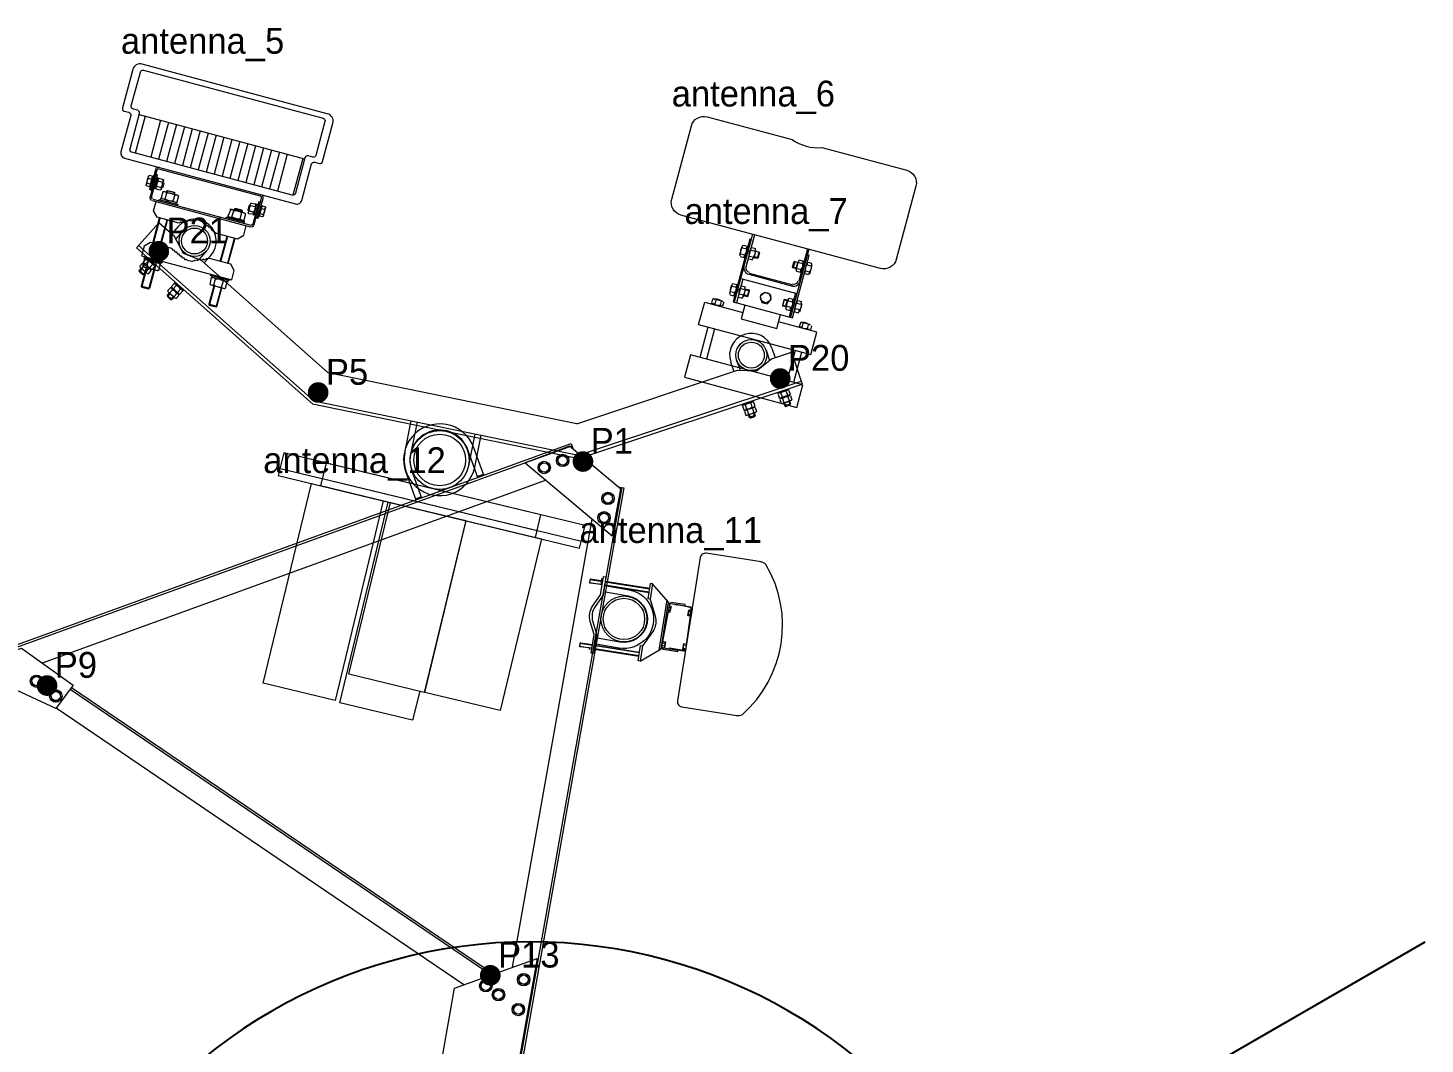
# Model space of a CAD drawing. Header units: millimetres. Extents: x 750177 to 754896, y 114758 to 119506.
# Drawn here: x 752192 to 754896, y 117538 to 119506 of the extents above; entities that cross this region are included whole.
import ezdxf

# ---------------------------------------------------------------- set-up
doc = ezdxf.new("R2010")
doc.units = ezdxf.units.MM
doc.header["$LTSCALE"] = 30
for name, color, linetype in [('ANTENNA_LABELS', 2, 'Continuous'), ('ANTENNA_RADIATION', 1, 'Continuous'), ('VERTEX_LABELS', 7, 'Continuous')]:
    doc.layers.add(name, color=color, linetype=linetype)
for name, color, linetype, lineweight in [('ANTENNAS DISHES', 7, 'Continuous', 5), ('STEELWORK', 7, 'Continuous', 13), ('STEELWORK ANCILLARY', 7, 'Continuous', 5)]:
    doc.layers.add(name, color=color, linetype=linetype, lineweight=lineweight)

msp = doc.modelspace()

# ---------------------------------------------------------------- linework, layer by layer
at = {"layer": 'ANTENNA_RADIATION'}
msp.add_line((753164.3, 116735.6), (754896.3, 117735.6), dxfattribs=at)
msp.add_arc((753164.3, 116735.6), 1000, 30, 150, dxfattribs=at)
at = {"layer": 'ANTENNAS DISHES', "color": 6}
for p, q in [((752407.6, 119337.7), (752727.6, 119252)), ((752419.1, 119334.6), (752399.9, 119263.3)), ((752448.9, 119326.7), (752429.7, 119255.3)), ((752464.2, 119322.5), (752445.1, 119251.2)), ((752479.5, 119318.4), (752460.4, 119247.1)), ((752494.9, 119314.3), (752475.8, 119243)), ((752510.2, 119310.2), (752491.1, 119238.9)), ((752525.5, 119306.1), (752506.4, 119234.7)), ((752540.9, 119302), (752521.8, 119230.6)), ((752556.2, 119297.9), (752537.1, 119226.5)), ((752571.5, 119293.8), (752552.4, 119222.4)), ((752586.9, 119289.7), (752567.8, 119218.3)), ((752602.2, 119285.6), (752583.1, 119214.2)), ((752617.5, 119281.5), (752598.4, 119210.1)), ((752632.9, 119277.4), (752613.8, 119206)), ((752648.2, 119273.2), (752629.1, 119201.9)), ((752663.6, 119269.1), (752644.4, 119197.8)), ((752678.9, 119265), (752659.8, 119193.7)), ((752694.2, 119260.9), (752675.1, 119189.5)), ((752724, 119252.9), (752705, 119181.7)), ((752429, 119202.9), (752422.7, 119204.6)), ((752435.2, 119217.7), (752426.7, 119219.5)), ((752437.7, 119214.2), (752440.7, 119213.4)), ((752441.7, 119203.7), (752439.9, 119202.6)), ((752442.1, 119205), (752440.3, 119204.1)), ((752444.7, 119213.7), (752444.2, 119212.9)), ((752445.3, 119214.4), (752454.2, 119212)), ((752453.2, 119205.1), (752454.1, 119204.9)), ((752453.6, 119206.4), (752454.5, 119206.2)), ((752429.7, 119197), (752421.4, 119199.7)), ((752428.2, 119178.8), (752428.2, 119176.1)), ((752434.1, 119174.1), (752623.7, 119123.3)), ((752439.9, 119194.2), (752448.8, 119191.8)), ((752441.2, 119199.2), (752450.1, 119196.8)), ((752453.1, 119188.4), (752449.8, 119176.2)), ((752451, 119175.2), (752449.8, 119176.2)), ((752449.8, 119176.2), (752451.6, 119174.5)), ((752451.8, 119196.4), (752450.9, 119196.6)), ((752452.1, 119174.3), (752451, 119175.2)), ((752451.3, 119197.9), (752452.2, 119197.7)), ((752455.5, 119189), (752453.1, 119188.4)), ((752454.8, 119173.9), (752453.4, 119174)), ((752456.2, 119173.8), (752454.8, 119173.9)), ((752455.5, 119189), (752482.1, 119181.9)), ((752457.6, 119174.2), (752456.2, 119173.8)), ((752459.9, 119172.8), (752457.6, 119174.2)), ((752462.3, 119171.9), (752459.9, 119172.8)), ((752460.5, 119187.7), (752461.1, 119190.1)), ((752461.8, 119187.4), (752462.4, 119189.7)), ((752476.2, 119182.2), (752472.9, 119170)), ((752474.9, 119183.8), (752475.5, 119186.2)), ((752476.1, 119183.5), (752476.7, 119185.9)), ((752483.8, 119180.2), (752480.5, 119168)), ((752481.5, 119181.8), (752482.8, 119181.2)), ((752483.8, 119180.2), (752482.1, 119181.9)), ((752482.8, 119181.2), (752483.8, 119180.2)), ((752463.5, 119171.3), (752460.6, 119169.4)), ((752464.8, 119170.9), (752462.3, 119171.9)), ((752465.9, 119170.7), (752463, 119168.8)), ((752582.8, 119153.7), (752585.2, 119154.3)), ((752592.3, 119152.4), (752592.9, 119154.8)), ((752605.5, 119148.8), (752606.1, 119151.2)), ((752618.5, 119151.7), (752629, 119148.9)), ((752619.8, 119152.8), (752618.9, 119153)), ((752621.7, 119160), (752620.8, 119160.2)), ((752622.6, 119163.1), (752622.8, 119164)), ((752622.7, 119162.2), (752622.6, 119163.1)), ((752622.9, 119161.3), (752622.7, 119162.2)), ((752631.7, 119159), (752622.9, 119161.3)), ((752624.3, 119166.4), (752623.1, 119165.3)), ((752631.1, 119153), (752632, 119151.2)), ((752631.5, 119155.5), (752631.3, 119153.8)), ((752631.4, 119154.3), (752632.4, 119152.6)), ((752631.8, 119157.3), (752631.5, 119155.5)), ((752631.7, 119159), (752631.8, 119157.3)), ((752633.6, 119162.5), (752633.1, 119164.1)), ((752639.6, 119160.1), (752636.8, 119160.8)), ((752641.6, 119145.9), (752647.7, 119144.3)), ((752644.2, 119155.8), (752650.4, 119154.1)), ((752647.5, 119140.4), (752652.2, 119157.7)), ((752648.7, 119145.9), (752647.7, 119144.3)), ((752651.8, 119156.4), (752651.5, 119155.7)), ((752651.7, 119159.2), (752652, 119158.3)), ((752652.2, 119157.7), (752651.7, 119159.2)), ((752652, 119157.5), (752651.8, 119156.4)), ((752652, 119158.3), (752652, 119157.5)), ((752433.9, 119088.5), (752447, 119137.5)), ((752435.2, 119088.2), (752448.3, 119137.1)), ((752448.3, 119084.7), (752461.5, 119133.6)), ((752449.5, 119084.4), (752462.6, 119133.3)), ((752495, 119129.4), (752494.8, 119130.7)), ((752500.8, 119130.1), (752500.8, 119131.6)), ((752512.8, 119131.8), (752512.6, 119133.4)), ((752518.8, 119132.7), (752518.5, 119134.2)), ((752581.3, 119139.7), (752579.5, 119141.5)), ((752593.5, 119136.5), (752595, 119133.4)), ((752595.7, 119135.9), (752597.3, 119132.8)), ((752628.9, 119144.8), (752627.7, 119143.9)), ((752627.7, 119143.9), (752628.4, 119144.5)), ((752628.4, 119144.5), (752628.7, 119145.3)), ((752647.5, 119140.4), (752646.4, 119139.4)), ((752647.1, 119139.9), (752646.4, 119139.4)), ((752647.5, 119140.7), (752647.1, 119139.9)), ((752647.9, 119141.7), (752647.5, 119140.7)), ((752647.7, 119144.3), (752648, 119143.4)), ((752648, 119142.5), (752647.9, 119141.7)), ((752648, 119143.4), (752648, 119142.5)), ((752547.5, 119115.3), (752548.5, 119116.4)), ((752552.2, 119111.4), (752553.2, 119112.6)), ((752564.5, 119053.5), (752577.6, 119102.5)), ((752565.7, 119053.2), (752578.8, 119102.2)), ((752578.9, 119049.7), (752592.1, 119098.6)), ((752580, 119049.4), (752593.1, 119098.3)), ((752421.3, 119041.3), (752411.6, 119005.3)), ((752422.6, 119041), (752412.9, 119004.9)), ((752414.5, 119044.4), (752417.8, 119056.6)), ((752416.3, 119042.7), (752414.5, 119044.4)), ((752416.3, 119042.7), (752442.9, 119035.5)), ((752420.2, 119057.2), (752417.8, 119056.6)), ((752417.8, 119056.6), (752419.3, 119056.9)), ((752419.3, 119056.9), (752420.6, 119056.8)), ((752420.6, 119056.8), (752422, 119056.7)), ((752422, 119056.7), (752423.3, 119056.1)), ((752423.3, 119056.1), (752424.5, 119055.4)), ((752424.5, 119055.4), (752425.5, 119054.4)), ((752432, 119053.8), (752430.5, 119057)), ((752432.1, 119038.4), (752434.8, 119038.3)), ((752434.4, 119053.1), (752432.9, 119056.3)), ((752433.4, 119053.7), (752436, 119052.7)), ((752434.8, 119038.3), (752437.6, 119038.2)), ((752436, 119052.7), (752438.4, 119051.8)), ((752437.6, 119038.2), (752440.8, 119050.3)), ((752438.4, 119051.8), (752440.8, 119050.3)), ((752445.2, 119036.2), (752448.5, 119048.4)), ((752446.8, 119050.1), (752448.5, 119048.4)), ((752448.5, 119048.4), (752447.4, 119049.4)), ((752514.3, 119055), (752514.5, 119053.7)), ((752520.3, 119056), (752520.5, 119054.4)), ((752538, 119058.5), (752538.3, 119057)), ((752435.7, 119037.5), (752426, 119001.4)), ((752436.9, 119037.2), (752427.2, 119001.1)), ((752445.2, 119036.2), (752442.9, 119035.5)), ((752562, 119018.9), (752564.9, 119021)), ((752563.1, 119018.9), (752565.5, 119018)), ((752564.2, 119018.3), (752567.2, 119020.4)), ((752565.5, 119018), (752568.1, 119017)), ((752568.1, 119017), (752570.4, 119015.6)), ((752575.8, 119015.3), (752577.1, 119014.6)), ((752577.1, 119014.6), (752578, 119013.7)), ((752551.9, 119006.3), (752542.2, 118970.3)), ((752553, 119006), (752543.4, 118970)), ((752544.2, 119009.7), (752545.1, 119008.7)), ((752566.3, 119002.5), (752556.6, 118966.4)), ((753280, 118430.5), (753279.2, 118431.6)), ((753280.1, 118437.5), (753304.4, 118433.7)), ((753281.3, 118438.4), (753304.6, 118434.7)), ((753301.7, 118438.7), (753303.7, 118438.3)), ((753301.8, 118427.6), (753303.8, 118439.4)), ((753308.3, 118426), (753394.4, 118412.4)), ((753308.4, 118427), (753394.5, 118413.4)), ((753309.4, 118432.9), (753395.4, 118419.3)), ((753309.5, 118433.9), (753395.6, 118420.3)), ((753447.2, 118387), (753447.5, 118388.9)), ((753260.5, 118307), (753259.7, 118308.1)), ((753260.6, 118314.1), (753284.9, 118310.2)), ((753261.8, 118314.9), (753285.1, 118311.2)), ((753289.9, 118309.4), (753375.9, 118295.8)), ((753290, 118310.4), (753376.1, 118296.8)), ((753277.6, 118302.9), (753279.6, 118302.6)), ((753288.8, 118302.5), (753374.8, 118288.9)), ((753288.9, 118303.5), (753375, 118289.9))]:
    msp.add_line(p, q, dxfattribs=at)
for points in [[(752782.3, 119321.2, 0.414214), (752771.6, 119339.5), (752413.3, 119435.6, 0.414214), (752394.9, 119425), (752375, 119350.6, 0.414214), (752378.5, 119344.5), (752387.5, 119342.1, -0.414214), (752391.1, 119335.9), (752372.2, 119265.4, 0.414214), (752379.3, 119253.2), (752709.9, 119164.6, 0.414214), (752722.2, 119171.6), (752741.1, 119242.2, -0.414214), (752747.2, 119245.7), (752756.2, 119243.3, 0.414214), (752762.3, 119246.8)], [(752408.2, 119339.8, 0.414214), (752404.7, 119346), (752395.6, 119348.4, -0.414214), (752392.1, 119354.5), (752409.7, 119420.2, -0.414214), (752415.8, 119423.8), (752763.6, 119330.6, -0.414214), (752767.1, 119324.5), (752749.5, 119258.8, -0.414214), (752743.4, 119255.2), (752734.3, 119257.6, 0.414214), (752728.2, 119254.1), (752709.8, 119185.4, -0.414214), (752703.7, 119181.9), (752393.3, 119265, -0.414214), (752389.8, 119271.2)], [(753300.3, 118407.6), (753305.9, 118443.1), (753310.9, 118442.3), (753305.3, 118406.9), (753290.1, 118385, 0.226827), (753285.3, 118355.2), (753293.1, 118329.7), (753287.4, 118294.1), (753282.5, 118294.9), (753288.1, 118330.5), (753280.4, 118355.9, -0.226827), (753285.2, 118385.8)]]:
    msp.add_lwpolyline(points, format="xyb", close=True, dxfattribs=at)
at = {"layer": 'ANTENNAS DISHES', "color": 1}
msp.add_lwpolyline([(753729, 119273.9), (753893.2, 119229.9, -0.414214), (753910.9, 119199.3), (753872.8, 119057.3, -0.414214), (753842.2, 119039.6), (753455.9, 119143.1, -0.414214), (753438.2, 119173.7), (753476.2, 119315.7, -0.414214), (753506.8, 119333.4), (753671.1, 119289.4, 0.175548)], format="xyb", close=True, dxfattribs=at)
at = {"layer": 'ANTENNAS DISHES', "color": 6}
for points in [[(752638.2, 119141.1), (752640, 119140.6), (752645.5, 119161.3), (752643.7, 119161.8), (752636.9, 119136.5), (752633.9, 119137.3), (752644.3, 119175.9, 0.414214), (752642.1, 119179.6), (752445.5, 119232.3, 0.414214), (752441.8, 119230.2), (752431.4, 119191.6), (752428.4, 119192.4), (752433.1, 119218.2), (752427.6, 119197.5), (752429.7, 119197)], [(752446.2, 119235.2, 0.414214), (752438.9, 119231), (752428.5, 119192.3), (752431.4, 119191.6)], [(752636.8, 119136.5), (752647.2, 119175.2, 0.414214), (752642.9, 119182.5)], [(753611.3, 118471.3), (753504.6, 118488.1, 0.414214), (753493.2, 118479.8), (753449.3, 118202.2, 0.414214), (753457.6, 118190.8), (753564.3, 118173.9)], [(753563, 118174.2, 0.155005), (753574.6, 118175.5, 0.360111), (753620.6, 118466.6, 0.155005), (753609.9, 118471.5)], [(753396.4, 118399.4), (753406.2, 118366.6, -0.226827), (753401.6, 118336.8), (753381.9, 118308.6)], [(753435.9, 118391.1, 0.414214), (753433.6, 118389.4), (753418.5, 118306.9, 0.416882), (753421.8, 118302.4), (753450, 118297.9), (753450.3, 118299.9), (753422.2, 118304.3, -0.414214), (753420.5, 118306.6)], [(753431.6, 118389.7, -0.414214), (753435.9, 118391.1), (753464.1, 118386.6), (753464.4, 118388.6), (753436.2, 118393)], [(753474, 118382.8), (753447.5, 118388.9), (753474.3, 118384.7, -0.414214), (753477.5, 118380.3), (753465, 118301.7)], [(753432.6, 118383.4), (753436.2, 118382.8, -0.146902), (753435.2, 118377.1), (753431.7, 118377.6)], [(753433.1, 118386.3), (753436.6, 118385.7, -0.293804), (753436.2, 118382.8)], [(753474, 118382.8, -0.414214), (753475.6, 118380.6), (753465, 118301.7, -0.416882), (753460.7, 118298.6), (753433.9, 118302.8), (753434.2, 118304.7), (753461, 118300.4, 0.414214), (753463.2, 118302)], [(753474.7, 118374.9), (753471.3, 118375.5, 0.146902), (753470.5, 118370), (753473.8, 118369.5)], [(753475.1, 118377.7), (753471.8, 118378.2, 0.293804), (753471.3, 118375.5)], [(753420.4, 118305.8), (753423.9, 118305.3, 0.293804), (753424.3, 118308.1), (753420.8, 118308.7)], [(753421.7, 118314.5), (753425.3, 118313.9, 0.293804), (753425.7, 118316.8)], [(753464.3, 118309.4), (753461, 118310, -0.293804), (753461.4, 118312.7)], [(753463, 118301.2), (753459.7, 118301.8, -0.293804), (753460.1, 118304.5), (753463.5, 118304)]]:
    msp.add_lwpolyline(points, format="xyb", dxfattribs=at)
for points in [[(752421.4, 119199.7), (752421.3, 119200.5), (752421.1, 119201.3), (752425.7, 119218.4), (752426.7, 119219.5), (752426.2, 119218.8), (752425.6, 119218.1)], [(752421.4, 119202.4), (752421.6, 119203.2), (752422.2, 119203.9), (752422.7, 119204.6), (752422.9, 119206.4), (752422.9, 119208)], [(752423.8, 119211.3), (752424.7, 119212.9), (752425.3, 119214.4), (752431.6, 119212.7)], [(752425.3, 119214.4), (752425.3, 119215.3), (752425.1, 119216.3)], [(752433.2, 119174.4), (752431.2, 119178), (752442.7, 119221.1), (752439.7, 119221.9), (752428.2, 119176.1), (752429.3, 119173.6), (752431.5, 119171.9)], [(752443.5, 119215.2), (752444.7, 119214.8), (752439.2, 119194.4), (752438, 119194.7)], [(752441.5, 119202.8), (752441.3, 119201), (752441.2, 119199.2), (752440.1, 119197.8), (752439.6, 119196), (752439.9, 119194.2), (752439.5, 119195.6)], [(752443.9, 119209.3), (752443.1, 119207.8), (752442.4, 119206.2)], [(752443.7, 119211), (752443.7, 119210.2), (752443.9, 119209.3), (752452.8, 119206.9)], [(752451, 119198.4), (752450.3, 119194.1), (752450.4, 119195.1), (752450.3, 119195.9), (752450.1, 119196.8), (752451, 119198.4), (752451.7, 119200), (752452.3, 119201.7), (752452.6, 119203.5), (752452.8, 119205.2), (752452.8, 119206.9), (752453.4, 119207.6), (752453.9, 119208.3), (752454.2, 119212), (752454.4, 119211.1), (752454.4, 119210.1), (752454.3, 119209.2), (752453.9, 119208.3), (752449.9, 119192.8), (752448.8, 119191.8), (752449.4, 119192.5), (752449.9, 119193.2)], [(752445.8, 119171), (752446.4, 119173.2), (752482.3, 119163.6), (752481.7, 119161.4)], [(752480.4, 119164.1), (752481.1, 119166.6), (752448.6, 119175.3), (752447.9, 119172.8)], [(752453.1, 119188.4), (752454.6, 119188.7), (752456, 119188.6), (752457.3, 119188.6), (752458.6, 119187.9), (752459.8, 119187.3), (752460.8, 119186.4)], [(752457.6, 119174.2), (752460.8, 119186.4), (752463.5, 119186.3), (752466.1, 119185.9), (752468.7, 119185.5), (752471.3, 119184.5), (752473.7, 119183.6), (752476.2, 119182.2), (752477.5, 119182.6), (752481.5, 119181.8), (752478.9, 119182.5), (752477.5, 119182.6)], [(752432.4, 119171.5), (752622.5, 119120.5), (752626.6, 119120.7), (752628.9, 119122.3), (752630.1, 119124.7), (752641.7, 119167.8)], [(752506.6, 119132.5), (752500.8, 119131.6), (752494.8, 119130.7), (752489, 119128.4), (752488.8, 119129.8), (752483.9, 119127.6), (752442.3, 119138.8), (752435.2, 119151.1), (752440.1, 119169.4)], [(752476.3, 119167.9), (752475.1, 119168.5), (752473.9, 119169.1), (752472.9, 119170), (752470.1, 119170.1), (752464.8, 119170.9)], [(752478.2, 119167.4), (752480.5, 119168), (752479.1, 119167.7), (752477.7, 119167.5)], [(752581.7, 119139.6), (752580.4, 119140.5), (752579.5, 119141.5), (752585.2, 119154.3), (752611.5, 119147.2), (752613.3, 119145.5), (752610.1, 119133.3), (752607.6, 119132.7)], [(752607.4, 119132.7), (752605.9, 119133.1), (752604.6, 119133.8), (752603.5, 119134.4), (752602.5, 119135.3), (752599.8, 119135.3), (752597.1, 119135.8), (752594.5, 119136.2), (752592, 119137.2), (752589.4, 119138.1), (752587.1, 119139.4), (752590.4, 119151.6), (752589.4, 119152.6), (752588.3, 119153.2), (752586.9, 119153.8), (752582.8, 119153.7), (752585.5, 119153.9), (752586.9, 119153.8)], [(752605.7, 119147.5), (752603.4, 119148.8), (752600.9, 119149.8), (752598.4, 119150.7), (752595.7, 119151.2), (752593, 119151.6), (752590.4, 119151.6)], [(752591.1, 119152.7), (752591.7, 119155.1), (752607.3, 119150.9)], [(752606.6, 119148.6), (752607.2, 119150.9), (752606.4, 119152.3), (752593.2, 119155.8), (752591.7, 119155.1)], [(752613.3, 119145.5), (752612.5, 119146.4), (752611.1, 119147.1), (752609.8, 119147.7), (752608.3, 119147.8), (752607.1, 119147.9), (752605.7, 119147.5), (752602.5, 119135.3)], [(752622.1, 119161.3), (752621.1, 119161.5), (752619.5, 119160.6), (752617.5, 119153.4), (752618.5, 119151.7), (752621.1, 119161.5)], [(752631.7, 119159), (752632.4, 119159.6), (752632.8, 119160.4), (752633.3, 119162.2), (752633.3, 119161.2), (752633.4, 119163.2), (752633.1, 119164.1), (752623.1, 119165.3), (752618.4, 119147.6), (752618.9, 119146.2), (752628.7, 119145.3), (752629.2, 119146.1), (752629.2, 119147.1), (752629.3, 119148), (752629, 119148.9)], [(752618.9, 119146.2), (752618.5, 119148)], [(752619, 119149.9), (752620.2, 119151.2)], [(752631.3, 119153.8), (752630, 119150.4), (752629, 119148.9), (752620.2, 119151.2), (752620.3, 119154.9)], [(752621.2, 119158.3), (752622.1, 119159.9), (752622.9, 119161.3)], [(752623, 119165), (752623.7, 119165.8), (752624.3, 119166.4)], [(752641.9, 119167.8), (752638.9, 119168.6), (752627.4, 119125.4), (752626, 119123.5), (752623.6, 119123.4)], [(752635.1, 119163.8), (752634.1, 119164.1), (752628.6, 119143.7), (752629.6, 119143.4)], [(752646.4, 119139.4), (752640.3, 119141.1), (752645.6, 119160.9), (752651.7, 119159.2)], [(752650.5, 119152.4), (752650.4, 119154.1), (752651.5, 119155.7), (752650.5, 119152.4), (752650.1, 119150.7), (752649.8, 119149.1), (752648.7, 119145.9)], [(752538.2, 119122.6), (752534.3, 119127.6), (752533.4, 119126.3), (752529.5, 119131.3), (752528.8, 119130.1), (752523.9, 119132.3), (752518.5, 119134.2), (752512.6, 119133.4), (752506.9, 119131), (752506.6, 119132.5)], [(752538.2, 119122.6), (752539.1, 119123.8), (752542.9, 119118.8), (752543.9, 119120.1), (752547.5, 119115.3), (752552.2, 119111.4), (752556.4, 119108.2), (752597.7, 119097.1), (752609.9, 119104.3), (752614.8, 119122.6)], [(752611.1, 119126.7), (752611.7, 119128.9), (752575.9, 119138.5), (752575.3, 119136.3)], [(752577.6, 119138.1), (752578.3, 119140.5), (752610.8, 119131.8), (752610.1, 119129.3)], [(752583, 119139.3), (752584.5, 119139.2), (752585.8, 119139.1), (752587.1, 119139.4)], [(752610.1, 119133.3), (752608.8, 119132.9), (752607.3, 119132.8)], [(752488, 119063.1), (752484.2, 119068), (752483.5, 119066.8), (752479.6, 119071.8), (752478.7, 119070.5), (752474.8, 119075.5), (752474, 119074.3), (752470.8, 119078.7), (752429.2, 119089.8), (752416.9, 119082.8), (752412, 119064.5), (752586.7, 119017.7), (752591.6, 119036)], [(752414.5, 119044.4), (752415.6, 119043.4), (752416.8, 119042.5), (752419.6, 119041.8)], [(752416.9, 119063.2), (752416.2, 119060.8), (752452.2, 119051.2), (752452.8, 119053.5)], [(752450.3, 119051.7), (752449.7, 119049.3), (752417.2, 119058), (752417.8, 119060.4)], [(752419.4, 119041.8), (752420.9, 119042), (752422.2, 119042.3), (752425.5, 119054.4), (752428.2, 119054.5), (752433.4, 119053.7)], [(752422.2, 119042.3), (752424.6, 119041), (752426.9, 119039.8), (752429.7, 119039.1)], [(752437.6, 119038.2), (752438.6, 119037.3), (752439.8, 119036.4), (752442.4, 119035.7)], [(752443.6, 119050.7), (752444.8, 119050.6), (752447.4, 119049.4), (752443.6, 119050.7), (752442.2, 119050.6), (752440.8, 119050.3)], [(752591.6, 119036), (752584.6, 119048.2), (752543.3, 119059.2), (752538, 119058.5), (752532.3, 119056.1), (752532.1, 119057.7), (752526.5, 119055.3), (752526.3, 119056.8), (752520.3, 119056), (752514.3, 119055), (752508.5, 119052.7), (752508.4, 119054.1), (752503.1, 119054.5), (752498.5, 119056.8), (752497.5, 119055.6), (752493.7, 119060.6), (752492.8, 119059.6), (752489, 119064.4), (752488, 119063.1)], [(752442.4, 119035.7), (752443.8, 119035.8), (752445.2, 119036.2)], [(752546.4, 119007.8), (752545.1, 119008.7), (752547.5, 119021.9), (752549.9, 119022.5)], [(752582.2, 119018.9), (752581.6, 119016.5), (752545.8, 119026.1), (752546.4, 119028.5)], [(752547.5, 119025.6), (752546.9, 119023.3), (752579.4, 119014.6), (752580, 119016.9)], [(752547.5, 119021.9), (752548.7, 119022.2), (752550.2, 119022.1), (752551.6, 119022), (752552.9, 119021.4), (752554, 119020.7), (752555, 119019.7)], [(752556.6, 119005.1), (752554.1, 119006.3), (752551.8, 119007.6), (752555, 119019.7), (752557.7, 119019.8), (752563.1, 119018.9)], [(752561.7, 119003.7), (752564.5, 119003.5), (752567.1, 119003.5), (752570.4, 119015.6), (752571.7, 119015.9), (752575.8, 119015.3), (752573, 119016), (752571.7, 119015.9)], [(752567.1, 119003.5), (752568.1, 119002.5), (752569.2, 119001.7), (752571.9, 119001), (752573.5, 119001.1), (752574.7, 119001.5), (752578, 119013.7), (752576.2, 119015.4)], [(752557.8, 118966.1), (752542.2, 118970.3), (752543, 118968.7), (752556.3, 118965.1), (752557.7, 118966.2), (752567.3, 119002.2)], [(752544.2, 119009.7), (752546, 119007.9), (752572.3, 119000.9), (752574.7, 119001.5)], [(752551.8, 119007.6), (752550.4, 119007.3), (752549.1, 119007.1)], [(753377.2, 118278.9), (753417.9, 118303), (753432.2, 118393.7), (753401, 118429.1), (753397.1, 118429.7)], [(753428.6, 118397.8), (753413.1, 118300.2)], [(753431.3, 118374.7), (753434.8, 118374.2), (753435.3, 118374.5), (753437, 118385.2), (753436.6, 118385.7)], [(753473.4, 118366.7), (753470, 118367.2), (753469.7, 118367.7), (753471.3, 118377.9), (753471.8, 118378.2)], [(753422.2, 118317.3), (753425.7, 118316.8), (753426.1, 118316.3), (753424.4, 118305.6), (753423.9, 118305.3)], [(753464.8, 118312.2), (753461.4, 118312.7), (753461, 118312.4), (753459.4, 118302.2), (753459.7, 118301.8)]]:
    msp.add_lwpolyline(points, dxfattribs=at)
for points in [[(752441.5, 119216), (752435.9, 119195.3), (752437.8, 119194.8), (752443.3, 119215.5)], [(752444.3, 119213.3), (752445.3, 119214.4), (752444.7, 119213.7)], [(752454.5, 119206.2), (752455.3, 119204.6), (752453.4, 119197.3), (752451.8, 119196.4)], [(752461.1, 119190.1), (752462.7, 119190.8), (752475.8, 119187.3), (752476.7, 119185.9)], [(752637.4, 119163.5), (752631.9, 119142.8), (752629.8, 119143.3), (752635.3, 119164.1)], [(752411.6, 119005.3), (752412.6, 119003.6), (752425.7, 119000.1), (752427.2, 119001.1)], [(753281.3, 118438.4), (753280.1, 118437.5), (753279.2, 118431.6), (753303.5, 118427.8), (753280, 118430.5)], [(753401, 118429.1), (753396.4, 118399.4), (753392.4, 118400), (753397.1, 118429.7)], [(753261.8, 118314.9), (753260.6, 118314.1), (753259.7, 118308.1), (753284, 118304.3), (753260.5, 118307)], [(753373.4, 118279.5), (753378, 118309.2), (753381.9, 118308.6), (753377.2, 118278.9)]]:
    msp.add_lwpolyline(points, close=True, dxfattribs=at)
at = {"layer": 'ANTENNAS DISHES', "color": 2}
for points in [[(753592, 119095.7), (753589.4, 119096.4), (753556.9, 118974.9), (753671.9, 118944.1), (753704.5, 119065.6), (753700.6, 119066.6)], [(753594.7, 119105.9), (753559.4, 118974.3)], [(753570.3, 119065.9), (753574.7, 119082.5)], [(753575.3, 119079.6), (753583, 119077.5)], [(753592, 119075.1), (753599.6, 119073.1)], [(753597.1, 119058.7), (753601.6, 119075.3)], [(753605.8, 119060.5), (753608.6, 119070.7), (753600.9, 119072.8)], [(753604.2, 119059.5), (753607.3, 119071)], [(753703.4, 119076.8), (753668.1, 118945.1)], [(753700.8, 119077.5), (753684, 119014.9)], [(753570.9, 119063), (753578.6, 119060.9)], [(753587.5, 119058.5), (753595.2, 119056.5)], [(753597.8, 119061.2), (753604.2, 119059.5), (753605.8, 119060.5), (753598.2, 119062.5)], [(753676.3, 119052.5), (753673.2, 119041), (753672.3, 119042.7), (753675, 119052.9)], [(753679.6, 119039.3), (753673.2, 119041)], [(753682.7, 119050.8), (753675, 119052.9)], [(753678.9, 119036.8), (753683.4, 119053.4)], [(753691.7, 119048.4), (753684, 119050.5)], [(753708.3, 119044), (753700.6, 119046)], [(753705.8, 119029.6), (753710.2, 119046.2)], [(753575.6, 119019.2), (753563.3, 118973.2)], [(753571.8, 119020.3), (753680.4, 118991.2)], [(753588.3, 119030.9), (753672.7, 119008.3)], [(753687.2, 119031.8), (753679.5, 119033.9)], [(753703.8, 119027.4), (753696.2, 119029.4)], [(753550.4, 118991.7), (753554.9, 119008.4)], [(753551, 118988.8), (753558.7, 118986.8)], [(753555.5, 119005.5), (753563.1, 119003.4)], [(753560.6, 118989), (753565.1, 119005.6)], [(753567.6, 118984.4), (753575.3, 118982.3)], [(753572.1, 119001), (753579.8, 118999)], [(753577.3, 118984.5), (753581.7, 119001.2)], [(753578, 118987.1), (753584.3, 118985.4), (753586, 118986.3), (753578.3, 118988.4)], [(753581, 118998.6), (753588.7, 118996.6)], [(753581.4, 118999.9), (753587.8, 118998.2)], [(753586, 118986.3), (753588.7, 118996.6), (753587.8, 118998.2), (753584.3, 118985.4)], [(753677.9, 118991.8), (753665.5, 118945.8)], [(753490.3, 118931.1), (753502, 118974.6), (753576.1, 118954.7)], [(753520.1, 118980.7), (753536.7, 118976.2)], [(753523.6, 118978.4), (753521.5, 118970.7)], [(753538.9, 118974.3), (753536.8, 118966.6)], [(753579.9, 118968.8), (753572.7, 118941.9), (753641.7, 118923.4), (753648.9, 118950.3)], [(753659.8, 118965.2), (753653.4, 118966.9)], [(753662.8, 118976.7), (753655.2, 118978.7)], [(753659.1, 118962.6), (753663.5, 118979.2)], [(753667.3, 118957.7), (753659.7, 118959.7)], [(753671.8, 118974.3), (753664.1, 118976.3)], [(753688.4, 118969.8), (753680.7, 118971.9)], [(753685.9, 118955.4), (753690.4, 118972.1)], [(753490.3, 118931.1), (753707.6, 118872.9), (753719.3, 118916.4), (753645.1, 118936.2)], [(753684, 118953.2), (753676.3, 118955.3)], [(753705.4, 118931), (753690.1, 118935.1)], [(753692.3, 118933.2), (753690.2, 118925.5)], [(753508.2, 118926.3), (753492.5, 118867.6)], [(753521, 118922.9), (753505.3, 118864.1)], [(753708.9, 118928.7), (753706.9, 118921.1)], [(753677, 118881.1), (753661.2, 118822.3)], [(753689.7, 118877.7), (753674, 118818.9)], [(753474.6, 118872.4), (753462.9, 118828.9), (753680.3, 118770.7), (753691.9, 118814.1), (753474.6, 118872.4)]]:
    msp.add_lwpolyline(points, dxfattribs=at)
for points in [[(753598.6, 119104.9), (753581.8, 119042.3, 0.414213), (753588, 119032.4)], [(753570.9, 119063.9, -0.444421), (753572.3, 119068.1), (753579.9, 119066)], [(753575.3, 119080.5, -0.444421), (753576.7, 119084.7), (753584.4, 119082.7)], [(753591.9, 119076, -0.444421), (753593.3, 119080.3), (753601, 119078.2)], [(753578.1, 119043.9, 0.414214), (753587.6, 119028.4), (753672, 119005.7, 0.414214), (753686.8, 119014.8)], [(753587.5, 119059.4, -0.444421), (753588.9, 119063.6), (753596.5, 119061.6)], [(753683, 119052, 0.222243), (753680, 119040.6), (753672.3, 119042.7)], [(753688.6, 119036.9), (753680.9, 119039, 0.444421), (753679.5, 119034.8)], [(753693, 119053.5), (753685.4, 119055.6, 0.444421), (753684, 119051.4)], [(753709.6, 119049.1), (753702, 119051.1, 0.444421), (753700.6, 119046.9)], [(753555.5, 119006.3, -0.444421), (753556.8, 119010.6), (753564.5, 119008.5)], [(753705.2, 119032.5), (753697.5, 119034.5, 0.444421), (753696.2, 119030.3)], [(753552.7, 118995.2), (753560.4, 118993.2, 0.222243), (753563.5, 119004.6)], [(753569.3, 118990.8), (753577, 118988.7, 0.222243), (753580.1, 119000.2)], [(753572.1, 119001.9, -0.444421), (753573.5, 119006.1), (753581.1, 119004.1)], [(753521.5, 118979.2, 0.444421), (753517.2, 118980.1), (753515.1, 118972.4)], [(753538.1, 118974.7, 0.444421), (753533.8, 118975.6), (753531.7, 118968, -0.222243), (753520.3, 118971)], [(753652.4, 118968.5), (753660.1, 118966.5, -0.222243), (753663.2, 118978), (753656.8, 118979.7)], [(753672.1, 118975.5, -0.222243), (753669.1, 118964.1), (753661.4, 118966.1)], [(753673.2, 118979.4), (753665.5, 118981.5, 0.444421), (753664.1, 118977.2)], [(753688.7, 118971, -0.222243), (753685.7, 118959.6), (753678, 118961.7)], [(753689.8, 118975), (753682.1, 118977, 0.444421), (753680.7, 118972.8)], [(753691.5, 118933.6, 0.444421), (753687.2, 118934.5), (753685.1, 118926.9)], [(753706.9, 118929.5, 0.444421), (753702.5, 118930.4), (753700.5, 118922.8, -0.222243), (753689, 118925.8)]]:
    msp.add_lwpolyline(points, format="xyb", dxfattribs=at)
for points in [[(753617.9, 118992.9), (753609.1, 118985.6), (753612.7, 118973.7), (753622.9, 118970.9), (753630.8, 118979.8), (753628.1, 118990.1)], [(753656.8, 118979.7), (753655.2, 118978.7), (753652.4, 118968.5), (753653.4, 118966.9)]]:
    msp.add_lwpolyline(points, close=True, dxfattribs=at)
at = {"layer": 'ANTENNAS DISHES', "color": 1}
for points in [[(752880, 118589.8), (752786.6, 118202.9), (752647.6, 118236.5), (752741, 118623.4), (752801.6, 118608.7)], [(752801.6, 118608.7), (753186.2, 118515.9), (753105.9, 118183.4), (752960.1, 118218.6), (753040.4, 118551.1)], [(752950.4, 118221), (752936.8, 118164.6), (752795.8, 118198.6), (752889.7, 118587.4)], [(752893.6, 118586.5), (753039.5, 118551.3), (752959.2, 118218.8), (752813.4, 118254), (752893.6, 118586.5)], [(753030.6, 118553.4), (753030.6, 118553.4)]]:
    msp.add_lwpolyline(points, dxfattribs=at)
at = {"layer": 'ANTENNAS DISHES', "color": 2}
msp.add_circle((753620.1, 118983.3), 9.93, dxfattribs=at)
for centre, radius, start, end in [((753585, 119072.2), 13.9, 139.9401, 190.0599), ((753576.2, 119065), 3.31, 297.0773, 32.9227), ((753569.7, 119076.3), 13.9, 319.9401, 10.0599), ((753580.7, 119081.6), 3.31, 297.0773, 32.9227), ((753601.6, 119067.8), 13.9, 139.9401, 190.0599), ((753586.3, 119071.9), 13.9, 319.9401, 10.0599), ((753597.3, 119077.1), 3.31, 297.0773, 32.9227), ((753592.8, 119060.5), 3.31, 297.0773, 32.9227), ((753684.9, 119035.9), 3.31, 297.0773, 32.9227), ((753678.3, 119047.2), 13.9, 319.9401, 10.0599), ((753689.3, 119052.5), 3.31, 297.0773, 32.9227), ((753710.3, 119038.6), 13.9, 139.9401, 190.0599), ((753694.9, 119042.8), 13.9, 319.9401, 10.0599), ((753705.9, 119048), 3.31, 297.0773, 32.9227), ((753674.6, 119018.1), 8.6, 255, 345), ((753701.5, 119031.4), 3.31, 297.0773, 32.9227), ((753553.8, 118991.5), 3.31, 117.0773, 212.9227), ((753565.1, 118998.1), 13.9, 139.9401, 190.0599), ((753556.3, 118990.8), 3.31, 297.0773, 32.9227), ((753560.8, 119007.5), 3.31, 297.0773, 32.9227), ((753570.4, 118987.1), 3.31, 117.0773, 212.9227), ((753581.8, 118993.6), 13.9, 139.9401, 190.0599), ((753573, 118986.4), 3.31, 297.0773, 32.9227), ((753577.4, 119003), 3.31, 297.0773, 32.9227), ((753517.9, 118975.1), 3.31, 207.0773, 302.9227), ((753525.1, 118966.3), 13.9, 49.9401, 100.0599), ((753534.5, 118970.7), 3.31, 207.0773, 302.9227), ((753662.4, 118962.4), 3.31, 117.0773, 212.9227), ((753665, 118961.7), 3.31, 297.0773, 32.9227), ((753669.5, 118978.3), 3.31, 297.0773, 32.9227), ((753679.1, 118958), 3.31, 117.0773, 212.9227), ((753690.4, 118964.5), 13.9, 139.9401, 190.0599), ((753681.6, 118957.3), 3.31, 297.0773, 32.9227), ((753686.1, 118973.9), 3.31, 297.0773, 32.9227), ((753693.9, 118921.1), 13.9, 49.9401, 100.0599), ((753687.9, 118929.6), 3.31, 207.0773, 302.9227), ((753703.2, 118925.4), 3.31, 207.0773, 302.9227)]:
    msp.add_arc(centre, radius, start, end, dxfattribs=at)
at = {"layer": 'ANTENNAS DISHES', "color": 6}
for centre, radius, start, end in [((753432.8, 118376), 2.7, 318.254, 23.746), ((753472.4, 118368.3), 2.56, 138.2892, 203.7812), ((753415.2, 118312.5), 10.1, 334.2858, 7.7142), ((753469.7, 118305.8), 9.64, 154.321, 187.7494)]:
    msp.add_arc(centre, radius, start, end, dxfattribs=at)
at = {"layer": 'STEELWORK'}
for p, q in [((752445.4, 119128.4), (752402.3, 119079.8)), ((752475.8, 119101.4), (752445.4, 119128.4)), ((752483.2, 119120.8), (752470.3, 119106.3)), ((752492.2, 119112.9), (752478.1, 119097)), ((752742.9, 118777.6), (752402.3, 119079.8)), ((752745.7, 118783.1), (752406.3, 119084.3)), ((752537.3, 119072.9), (752523.2, 119057)), ((752546.3, 119064.9), (752533.4, 119050.4)), ((752411.6, 119040.1), (752407.7, 119035.8)), ((752412.9, 119039), (752407.9, 119033.3)), ((752413.8, 119050.1), (752408.5, 119044.2)), ((752409.9, 119041.6), (752422.2, 119030.7)), ((752417.9, 119046.5), (752412.7, 119040.6)), ((752421.1, 119058.3), (752415.8, 119052.5)), ((752416.5, 119049.1), (752428.9, 119038.1)), ((752417.2, 119049.8), (752429.5, 119038.9)), ((752418.9, 119048.3), (752418.2, 119047.6)), ((752420.2, 119047.2), (752419.5, 119046.4)), ((752425.2, 119054.7), (752420, 119048.8)), ((752426.1, 119039.2), (752420.9, 119033.3)), ((752422.7, 119061.7), (752421.7, 119060.6)), ((752421.7, 119060.6), (752439.6, 119044.6)), ((752423.8, 119057.3), (752436.2, 119046.4)), ((752426.2, 119056.6), (752425.5, 119055.8)), ((752426.5, 119041.5), (752425.9, 119040.8)), ((752427.5, 119055.4), (752426.8, 119054.7)), ((752427.9, 119040.4), (752427.2, 119039.6)), ((752433.4, 119047.4), (752428.2, 119041.5)), ((752437.5, 119043.7), (752432.3, 119037.9)), ((752433.8, 119049.8), (752433.2, 119049)), ((752435.2, 119048.6), (752434.5, 119047.9)), ((752440.6, 119045.7), (752439.6, 119044.6)), ((752773, 118837.7), (752527.8, 119055.3)), ((752407.9, 119033.3), (752407.7, 119035.8)), ((752416.7, 119027.8), (752407.7, 119035.8)), ((752414.3, 119027.7), (752407.9, 119033.3)), ((752419.2, 119033.3), (752414.3, 119027.7)), ((752416.7, 119027.8), (752414.3, 119027.7)), ((752420.6, 119032.2), (752416.7, 119027.8)), ((752430.2, 119035.5), (752425, 119029.6)), ((752476.8, 119013.7), (752475.8, 119012.6)), ((752493.7, 118996.6), (752475.8, 119012.6)), ((752465.7, 118992.1), (752461.8, 118987.8)), ((752461.8, 118987.8), (752462, 118985.4)), ((752461.8, 118987.8), (752470.8, 118979.9)), ((752467, 118991), (752462, 118985.4)), ((752462, 118985.4), (752468.3, 118979.7)), ((752467.8, 119002.1), (752462.6, 118996.3)), ((752476.3, 118982.7), (752464, 118993.6)), ((752472, 118998.5), (752466.7, 118992.6)), ((752473.3, 118985.3), (752468.3, 118979.7)), ((752475.1, 119010.4), (752469.9, 119004.5)), ((752483, 118990.2), (752470.6, 119001.1)), ((752474.6, 118984.2), (752470.8, 118979.9)), ((752483.6, 118990.9), (752471.3, 119001.9)), ((752473, 119000.4), (752472.3, 118999.6)), ((752474.3, 118999.2), (752473.6, 118998.5)), ((752479.3, 119006.7), (752474, 119000.8)), ((752480.2, 118991.2), (752475, 118985.3)), ((752490.3, 118998.4), (752477.9, 119009.3)), ((752484.3, 118987.5), (752479.1, 118981.6)), ((752480.3, 119008.6), (752479.6, 119007.8)), ((752480.6, 118993.6), (752480, 118992.8)), ((752481.6, 119007.4), (752480.9, 119006.7)), ((752481.9, 118992.4), (752481.3, 118991.6)), ((752487.5, 118999.4), (752482.3, 118993.5)), ((752491.6, 118995.8), (752486.4, 118989.9)), ((752487.9, 119001.8), (752487.3, 119001)), ((752489.2, 119000.6), (752488.6, 118999.9)), ((752494.7, 118997.8), (752493.7, 118996.6)), ((752468.3, 118979.7), (752470.8, 118979.9)), ((753620.9, 118881.6), (753627.6, 118861.5)), ((753631.5, 118864.6), (753670, 118877.4)), ((753632.3, 118885.4), (753638.5, 118866.9)), ((753670, 118877.4), (753690.5, 118815.8)), ((753552.3, 118858.7), (753558.5, 118840.3)), ((753563.7, 118862.5), (753570.4, 118842.4)), ((753254.5, 118739.1), (752773, 118837.7)), ((753254.5, 118739.1), (753565.5, 118842.6)), ((753258.1, 118678.1), (753688.7, 118821.5)), ((753258.5, 118671.9), (753690.5, 118815.8)), ((753641.9, 118799.6), (753642.4, 118798.2)), ((753665.2, 118805.7), (753642.4, 118798.2)), ((753644, 118796.5), (753646.5, 118789.1)), ((753661.9, 118803.6), (753646.3, 118798.4)), ((753648.1, 118800.1), (753648.4, 118799.1)), ((753649.2, 118798.3), (753651.7, 118790.8)), ((753649.7, 118800.6), (753650.1, 118799.7)), ((753657.8, 118803.3), (753658.1, 118802.3)), ((753659.5, 118803.8), (753659.8, 118802.9)), ((753659.7, 118801.7), (753662.1, 118794.3)), ((753664.7, 118807.2), (753665.2, 118805.7)), ((753664.9, 118803.5), (753667.4, 118796)), ((752742.9, 118777.6), (753258.5, 118671.9)), ((752745.7, 118783.1), (753258.1, 118678.1)), ((753573.3, 118776.7), (753573.8, 118775.3)), ((753573.8, 118775.3), (753596.6, 118782.9)), ((753575.4, 118773.7), (753577.9, 118766.2)), ((753577.7, 118775.6), (753593.3, 118780.8)), ((753579.5, 118777.2), (753579.8, 118776.3)), ((753580.6, 118775.4), (753583.1, 118767.9)), ((753580.8, 118766.1), (753596.5, 118771.3)), ((753581.1, 118765.1), (753596.8, 118770.3)), ((753581.2, 118777.8), (753581.5, 118776.8)), ((753584.6, 118767.3), (753584.9, 118766.4)), ((753589.2, 118780.5), (753589.5, 118779.5)), ((753590.9, 118781), (753591.2, 118780.1)), ((753591.1, 118778.9), (753593.5, 118771.4)), ((753592.7, 118770), (753593, 118769.1)), ((753594.4, 118770.6), (753594.7, 118769.6)), ((753594.5, 118768.4), (753597, 118761)), ((753596.1, 118784.3), (753596.6, 118782.9)), ((753596.3, 118780.6), (753598.8, 118773.2)), ((753599.7, 118770.2), (753602.2, 118762.7)), ((753647.5, 118786.1), (753650, 118778.6)), ((753665.1, 118794.1), (753649.4, 118788.9)), ((753665.4, 118793.2), (753649.7, 118788)), ((753651.6, 118789.6), (753651.9, 118788.7)), ((753652.7, 118787.8), (753655.2, 118780.4)), ((753668.6, 118783.7), (753652.9, 118778.5)), ((753653.2, 118790.2), (753653.5, 118789.2)), ((753655, 118779.2), (753656.9, 118773.7)), ((753656.7, 118779.7), (753659.1, 118772.6)), ((753656.9, 118773.7), (753668.2, 118777.5)), ((753656.9, 118773.7), (753659.1, 118772.6)), ((753659.1, 118772.6), (753667.1, 118775.3)), ((753661.3, 118792.9), (753661.6, 118791.9)), ((753662.9, 118793.4), (753663.3, 118792.5)), ((753663.1, 118791.3), (753665.6, 118783.8)), ((753664.8, 118782.4), (753667.1, 118775.3)), ((753666.4, 118783), (753668.2, 118777.5)), ((753667.1, 118775.3), (753668.2, 118777.5)), ((753668.3, 118793), (753670.8, 118785.6)), ((752921.5, 118682.6), (752934.2, 118744.5)), ((752933.3, 118680.2), (752945.9, 118742.1)), ((753578.9, 118763.2), (753581.4, 118755.8)), ((753583, 118766.8), (753583.3, 118765.8)), ((753584.1, 118765), (753586.6, 118757.5)), ((753584.3, 118755.6), (753600, 118760.8)), ((753586.4, 118756.3), (753588.3, 118750.9)), ((753588.1, 118756.9), (753590.5, 118749.8)), ((753599.6, 118754.7), (753588.3, 118750.9)), ((753590.5, 118749.8), (753588.3, 118750.9)), ((753598.5, 118752.5), (753590.5, 118749.8)), ((753596.2, 118759.6), (753598.5, 118752.5)), ((753597.8, 118760.1), (753599.6, 118754.7)), ((753599.6, 118754.7), (753598.5, 118752.5)), ((753045.2, 118657.3), (753057.9, 118719.1)), ((753057, 118654.9), (753069.7, 118716.7)), ((750417.2, 117669.8), (753245.1, 118696.5)), ((753073.8, 118640.9), (753062.5, 118636.8)), ((753064.2, 118635.3), (753063.5, 118637.2)), ((753073.5, 118638.7), (753072.8, 118640.6)), ((753341.5, 118615.6), (752849.8, 115840.6)), ((752953.5, 118597.2), (752942.2, 118593.2)), ((752943.9, 118591.6), (752943.2, 118593.5)), ((752953.2, 118595), (752952.5, 118596.9)), ((752273.8, 118225), (753088.8, 117671.4))]:
    msp.add_line(p, q, dxfattribs=at)
for points in [[(752527.8, 119055.3), (752493.1, 119068.5), (752475.8, 119101.4)], [(753565.5, 118842.6), (753602.6, 118841.2), (753631.5, 118864.6)], [(750330.7, 117640.1), (750329.8, 117642.6), (753243.7, 118700.5), (753247.6, 118689.8)], [(753194.9, 118629.6), (752219.9, 118275.6)], [(753334.4, 118616.8), (753345.6, 118614.8), (752855.2, 115846.8)], [(753130.3, 117686.5), (753284.1, 118554.5)], [(752104.2, 118277.4), (752179.7, 118304.5), (752279.5, 118232.8), (752246.4, 118187.5), (752075.3, 118267.2), (752104.2, 118277.4)], [(752276.3, 118228.4), (753093.7, 117673.2)], [(753035.7, 117652.1), (752246.8, 118188)]]:
    msp.add_lwpolyline(points, dxfattribs=at)
for points in [[(753074.5, 118639.1), (753055, 118692.6, 1), (752923.4, 118644.9), (752942.9, 118591.3)], [(753063.2, 118635), (753043.8, 118688.5, 1), (752934.7, 118648.9), (752954.2, 118595.4)], [(753312, 118425.3), (753355.8, 118417.5, -1), (753335.8, 118304.3), (753292, 118312)], [(753309.9, 118413.5), (753353.7, 118405.7, -1), (753337.9, 118316.1), (753294, 118323.9)]]:
    msp.add_lwpolyline(points, format="xyb", dxfattribs=at)
for points in [[(753339.9, 118612.2), (753240.4, 118695.8), (753154.4, 118663.5), (753322.9, 118522)], [(753181.2, 118656), (753187.9, 118663.9), (753198.2, 118662.1), (753201.7, 118652.3), (753195, 118644.4), (753184.8, 118646.2)], [(753216.9, 118669.8), (753223.6, 118677.8), (753233.8, 118676), (753237.3, 118666.2), (753230.7, 118658.2), (753220.4, 118660.1)], [(753318.3, 118584.6), (753325, 118592.5), (753321.4, 118602.3), (753311.2, 118604.1), (753304.5, 118596.2), (753308.1, 118586.4)], [(753310.8, 118547.1), (753317.5, 118555), (753313.9, 118564.8), (753303.7, 118566.6), (753297, 118558.7), (753300.6, 118548.9)], [(752198.5, 118242.1), (752202.1, 118232.4), (752212.3, 118230.6), (752219, 118238.5), (752215.4, 118248.3), (752205.2, 118250.1)], [(752235.9, 118213.5), (752239.4, 118203.7), (752249.6, 118201.9), (752256.3, 118209.9), (752252.8, 118219.6), (752242.5, 118221.4)], [(753177.6, 117703.6), (753114.8, 117349.2), (752984.6, 117458.5), (753017.8, 117645.6)], [(753085.1, 117658.5), (753088.7, 117648.7), (753082, 117640.8), (753071.7, 117642.6), (753068.2, 117652.4), (753074.9, 117660.3)], [(753158.4, 117670.3), (753161.9, 117660.6), (753155.3, 117652.6), (753145, 117654.4), (753141.5, 117664.2), (753148.2, 117672.2)], [(753109.6, 117641.2), (753113.1, 117631.4), (753106.5, 117623.5), (753096.2, 117625.3), (753092.7, 117635.1), (753099.4, 117643)], [(753148.1, 117612.4), (753151.7, 117602.6), (753145, 117594.7), (753134.8, 117596.5), (753131.2, 117606.3), (753137.9, 117614.2)]]:
    msp.add_lwpolyline(points, close=True, dxfattribs=at)
for centre, radius in [((752514.7, 119092.9), 30.1), ((752514.7, 119092.9), 25.1), ((753592.3, 118872), 30.1), ((753592.3, 118872), 25.1), ((752989.2, 118668.7), 57.1), ((752989.2, 118668.7), 50), ((753191.5, 118654.2), 12), ((753191.5, 118654.2), 9), ((753227.1, 118668), 12), ((753227.1, 118668), 9), ((753314.8, 118594.3), 12), ((753314.8, 118594.3), 9), ((753307.2, 118556.9), 12), ((753307.2, 118556.9), 9), ((753345.8, 118360.9), 44.5), ((753345.8, 118360.9), 44.5), ((753345.8, 118360.9), 40), ((752208.7, 118240.3), 12), ((752208.7, 118240.3), 9), ((752246.1, 118211.7), 12), ((752246.1, 118211.7), 9), ((753078.4, 117650.5), 12), ((753078.4, 117650.5), 9), ((753151.7, 117662.4), 12), ((753151.7, 117662.4), 9), ((753102.9, 117633.2), 12), ((753102.9, 117633.2), 9), ((753141.4, 117604.4), 12), ((753141.4, 117604.4), 9)]:
    msp.add_circle(centre, radius, dxfattribs=at)
for centre, radius, start, end in [((752514.7, 119092.9), 42.1, 318.4193, 138.4193), ((752412.6, 119044.7), 4.08, 185.9956, 270.8414), ((752425.8, 119047.1), 14.7, 206.4547, 250.3822), ((752413.8, 119046), 4.08, 5.9956, 90.8414), ((752419.9, 119052.9), 4.08, 185.9956, 270.8414), ((752412.9, 119032.6), 14.7, 26.4547, 70.3822), ((752433.1, 119055.4), 14.7, 206.4547, 250.3822), ((752421.1, 119054.3), 4.08, 5.9956, 90.8414), ((752420.2, 119040.8), 14.7, 26.4547, 70.3822), ((752426.2, 119035.1), 4.08, 5.9956, 90.8414), ((752432.2, 119041.9), 4.08, 185.9956, 270.8414), ((752433.5, 119043.3), 4.08, 5.9956, 90.8414), ((752424.9, 119033.7), 4.08, 185.9956, 270.8414), ((752466.7, 118996.7), 4.08, 185.9973, 270.8431), ((752479.9, 118999.2), 14.7, 206.4564, 250.3839), ((752467.9, 118998.1), 4.08, 5.9973, 90.8431), ((752474, 119004.9), 4.08, 185.9973, 270.8431), ((752467, 118984.6), 14.7, 26.4564, 70.3839), ((752487.2, 119007.4), 14.7, 206.4564, 250.3839), ((752479, 118985.7), 4.08, 185.9973, 270.8431), ((752475.2, 119006.3), 4.08, 5.9973, 90.8431), ((752474.3, 118992.9), 14.7, 26.4564, 70.3839), ((752480.2, 118987.1), 4.08, 5.9973, 90.8431), ((752486.3, 118994), 4.08, 185.9973, 270.8431), ((752487.5, 118995.3), 4.08, 5.9973, 90.8431), ((753592.3, 118872), 42.1, 18.4193, 198.4193), ((753647.6, 118794.5), 4.08, 65.9973, 150.8431), ((753658.7, 118787.1), 14.7, 86.4564, 130.3839), ((753652.6, 118805.5), 14.7, 266.4564, 310.3839), ((753663.2, 118799.7), 4.08, 65.9973, 150.8431), ((753663.8, 118798), 4.08, 245.9973, 330.8431), ((753579, 118771.7), 4.08, 65.9956, 150.8414), ((753579.5, 118769.9), 4.08, 245.9956, 330.8414), ((753590.1, 118764.2), 14.7, 86.4547, 130.3822), ((753584, 118782.6), 14.7, 266.4547, 310.3822), ((753593.6, 118753.8), 14.7, 86.4547, 130.3822), ((753594.6, 118776.9), 4.08, 65.9956, 150.8414), ((753595.2, 118775.1), 4.08, 245.9956, 330.8414), ((753598.1, 118766.5), 4.08, 65.9956, 150.8414), ((753648.1, 118792.8), 4.08, 245.9973, 330.8431), ((753651, 118784.1), 4.08, 65.9973, 150.8431), ((753651.6, 118782.3), 4.08, 245.9973, 330.8431), ((753662.2, 118776.6), 14.7, 86.4564, 130.3839), ((753656.1, 118795), 14.7, 266.4564, 310.3839), ((753666.7, 118789.3), 4.08, 65.9973, 150.8431), ((753667.3, 118787.6), 4.08, 245.9973, 330.8431), ((753582.4, 118761.2), 4.08, 65.9956, 150.8414), ((753583, 118759.5), 4.08, 245.9956, 330.8414), ((753587.5, 118772.2), 14.7, 266.4547, 310.3822), ((753598.7, 118764.7), 4.08, 245.9956, 330.8414), ((752989.2, 118668.7), 69.1, 168.4193, 348.4193)]:
    msp.add_arc(centre, radius, start, end, dxfattribs=at)
at = {"layer": 'STEELWORK ANCILLARY'}
for p, q in [((752680.1, 118652.5), (752805.1, 118622.3)), ((752761.8, 118632.7), (753177.9, 118532.3)), ((752805.1, 118622.3), (753263.3, 118511.7))]:
    msp.add_line(p, q, dxfattribs=at)
for points in [[(752801.6, 118608.7), (753260, 118498), (753270.6, 118541.8), (752687.4, 118682.6), (752676.8, 118638.8), (752801.6, 118608.7)], [(752883.3, 118589), (753174.6, 118518.7), (753185.1, 118562.4), (752769.1, 118662.9), (752758.5, 118619.1), (752883.3, 118589)]]:
    msp.add_lwpolyline(points, dxfattribs=at)
at = {"layer": 'VERTEX_LABELS', "true_color": 0x19ff3f, "const_width": 20}
msp.add_lwpolyline([(752435.5, 119073.1, 1), (752455.5, 119073.1, 1)], format="xyb", close=True, dxfattribs=at)
at = {"layer": 'VERTEX_LABELS', "true_color": 0x8219ff, "const_width": 20}
msp.add_lwpolyline([(753638.2, 118826.6, 1), (753658.2, 118826.6, 1)], format="xyb", close=True, dxfattribs=at)
at = {"layer": 'VERTEX_LABELS', "true_color": 0x19ffd8, "const_width": 20}
msp.add_lwpolyline([(752743.9, 118799.5, 1), (752763.9, 118799.5, 1)], format="xyb", close=True, dxfattribs=at)
at = {"layer": 'VERTEX_LABELS', "true_color": 0xff1919, "const_width": 20}
msp.add_lwpolyline([(753256.4, 118665.8, 1), (753276.4, 118665.8, 1)], format="xyb", close=True, dxfattribs=at)
at = {"layer": 'VERTEX_LABELS', "true_color": 0xff1966, "const_width": 20}
msp.add_lwpolyline([(752219.1, 118231.9, 1), (752239.1, 118231.9, 1)], format="xyb", close=True, dxfattribs=at)
at = {"layer": 'VERTEX_LABELS', "true_color": 0x19ff8b, "const_width": 20}
msp.add_lwpolyline([(753077.1, 117670.8, 1), (753097.1, 117670.8, 1)], format="xyb", close=True, dxfattribs=at)

# ---------------------------------------------------------------- texts
at = {"layer": 'ANTENNA_LABELS', "color": 6}
for s, p in [('antenna_5', (752372.2, 119455.6)), ('antenna_11', (753259.7, 118508.1))]:
    msp.add_text(s, height=50, dxfattribs=at).set_placement(p)
at = {"layer": 'ANTENNA_LABELS', "color": 1}
for s, p in [('antenna_6', (753438.2, 119353.4)), ('antenna_12', (752647.6, 118643.4))]:
    msp.add_text(s, height=50, dxfattribs=at).set_placement(p)
at = {"layer": 'ANTENNA_LABELS', "color": 2}
msp.add_text('antenna_7', height=50, dxfattribs=at).set_placement((753462.9, 119125.9))
at = {"layer": 'VERTEX_LABELS', "true_color": 0x19ff3f}
msp.add_text('P21', height=50, dxfattribs=at).set_placement((752460.5, 119088.1))
at = {"layer": 'VERTEX_LABELS', "true_color": 0x8219ff}
msp.add_text('P20', height=50, dxfattribs=at).set_placement((753663.2, 118841.6))
at = {"layer": 'VERTEX_LABELS', "true_color": 0x19ffd8}
msp.add_text('P5', height=50, dxfattribs=at).set_placement((752768.9, 118814.5))
at = {"layer": 'VERTEX_LABELS', "true_color": 0xff1919}
msp.add_text('P1', height=50, dxfattribs=at).set_placement((753281.4, 118680.8))
at = {"layer": 'VERTEX_LABELS', "true_color": 0xff1966}
msp.add_text('P9', height=50, dxfattribs=at).set_placement((752244.1, 118246.9))
at = {"layer": 'VERTEX_LABELS', "true_color": 0x19ff8b}
msp.add_text('P13', height=50, dxfattribs=at).set_placement((753102.1, 117685.8))

doc.saveas('drawing.dxf')
